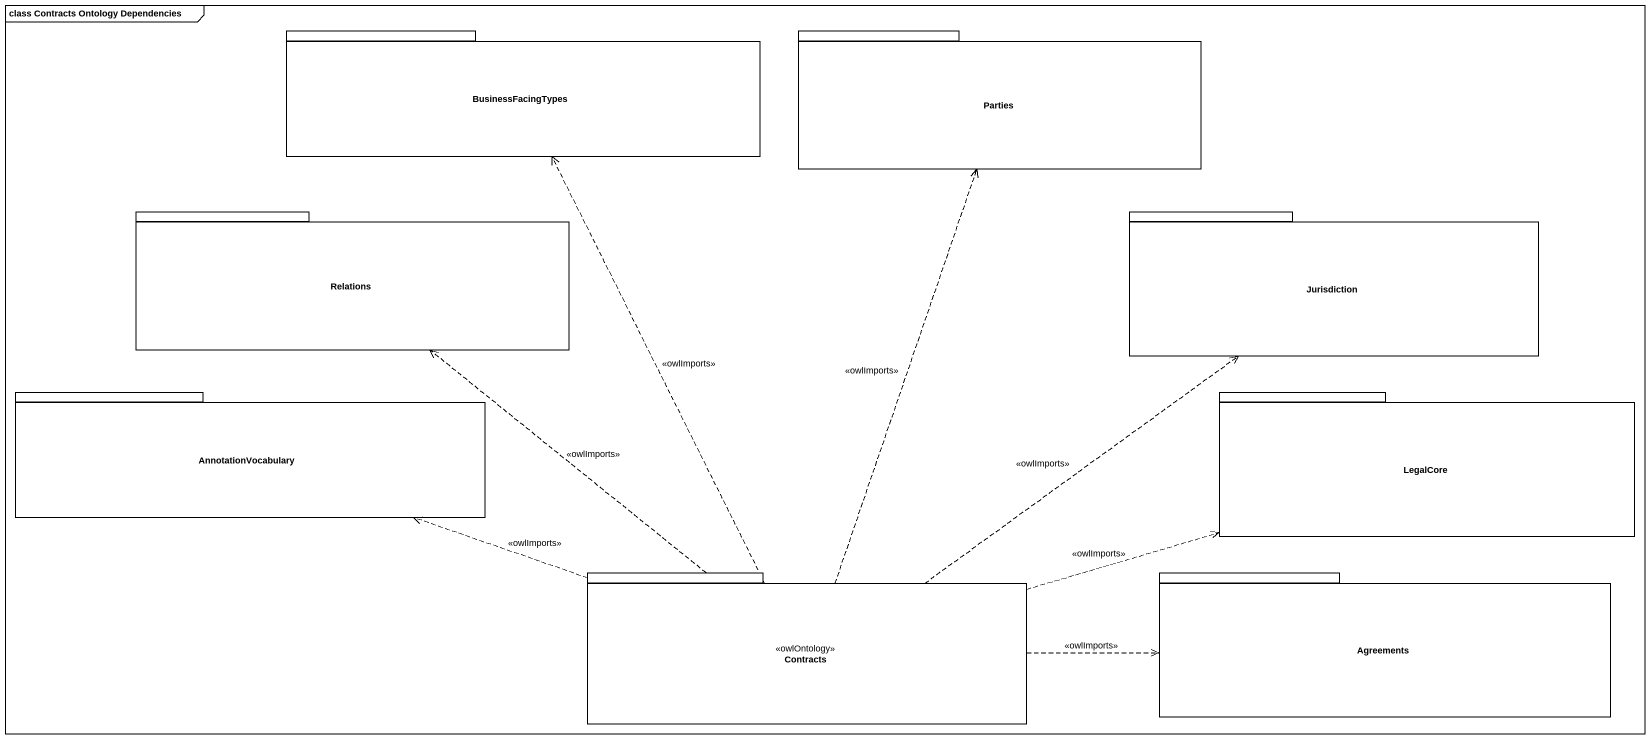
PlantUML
@startuml
mainframe class Contracts Ontology Dependencies
package BusinessFacingTypes {
}
package Parties {
}
package Relations {
}
package Jurisdiction {
}
package AnnotationVocabulary {
}
package LegalCore {
}
package Contracts <<owlOntology>> {
}
package Agreements {
}
Contracts .up.> BusinessFacingTypes : <<owlImports>>
Contracts .up.> Parties : <<owlImports>>
Contracts .up.> Relations : <<owlImports>>
Contracts .up.> Jurisdiction : <<owlImports>>
Contracts .left.> AnnotationVocabulary : <<owlImports>>
Contracts .right.> LegalCore : <<owlImports>>
Contracts .right.> Agreements : <<owlImports>>
@enduml
